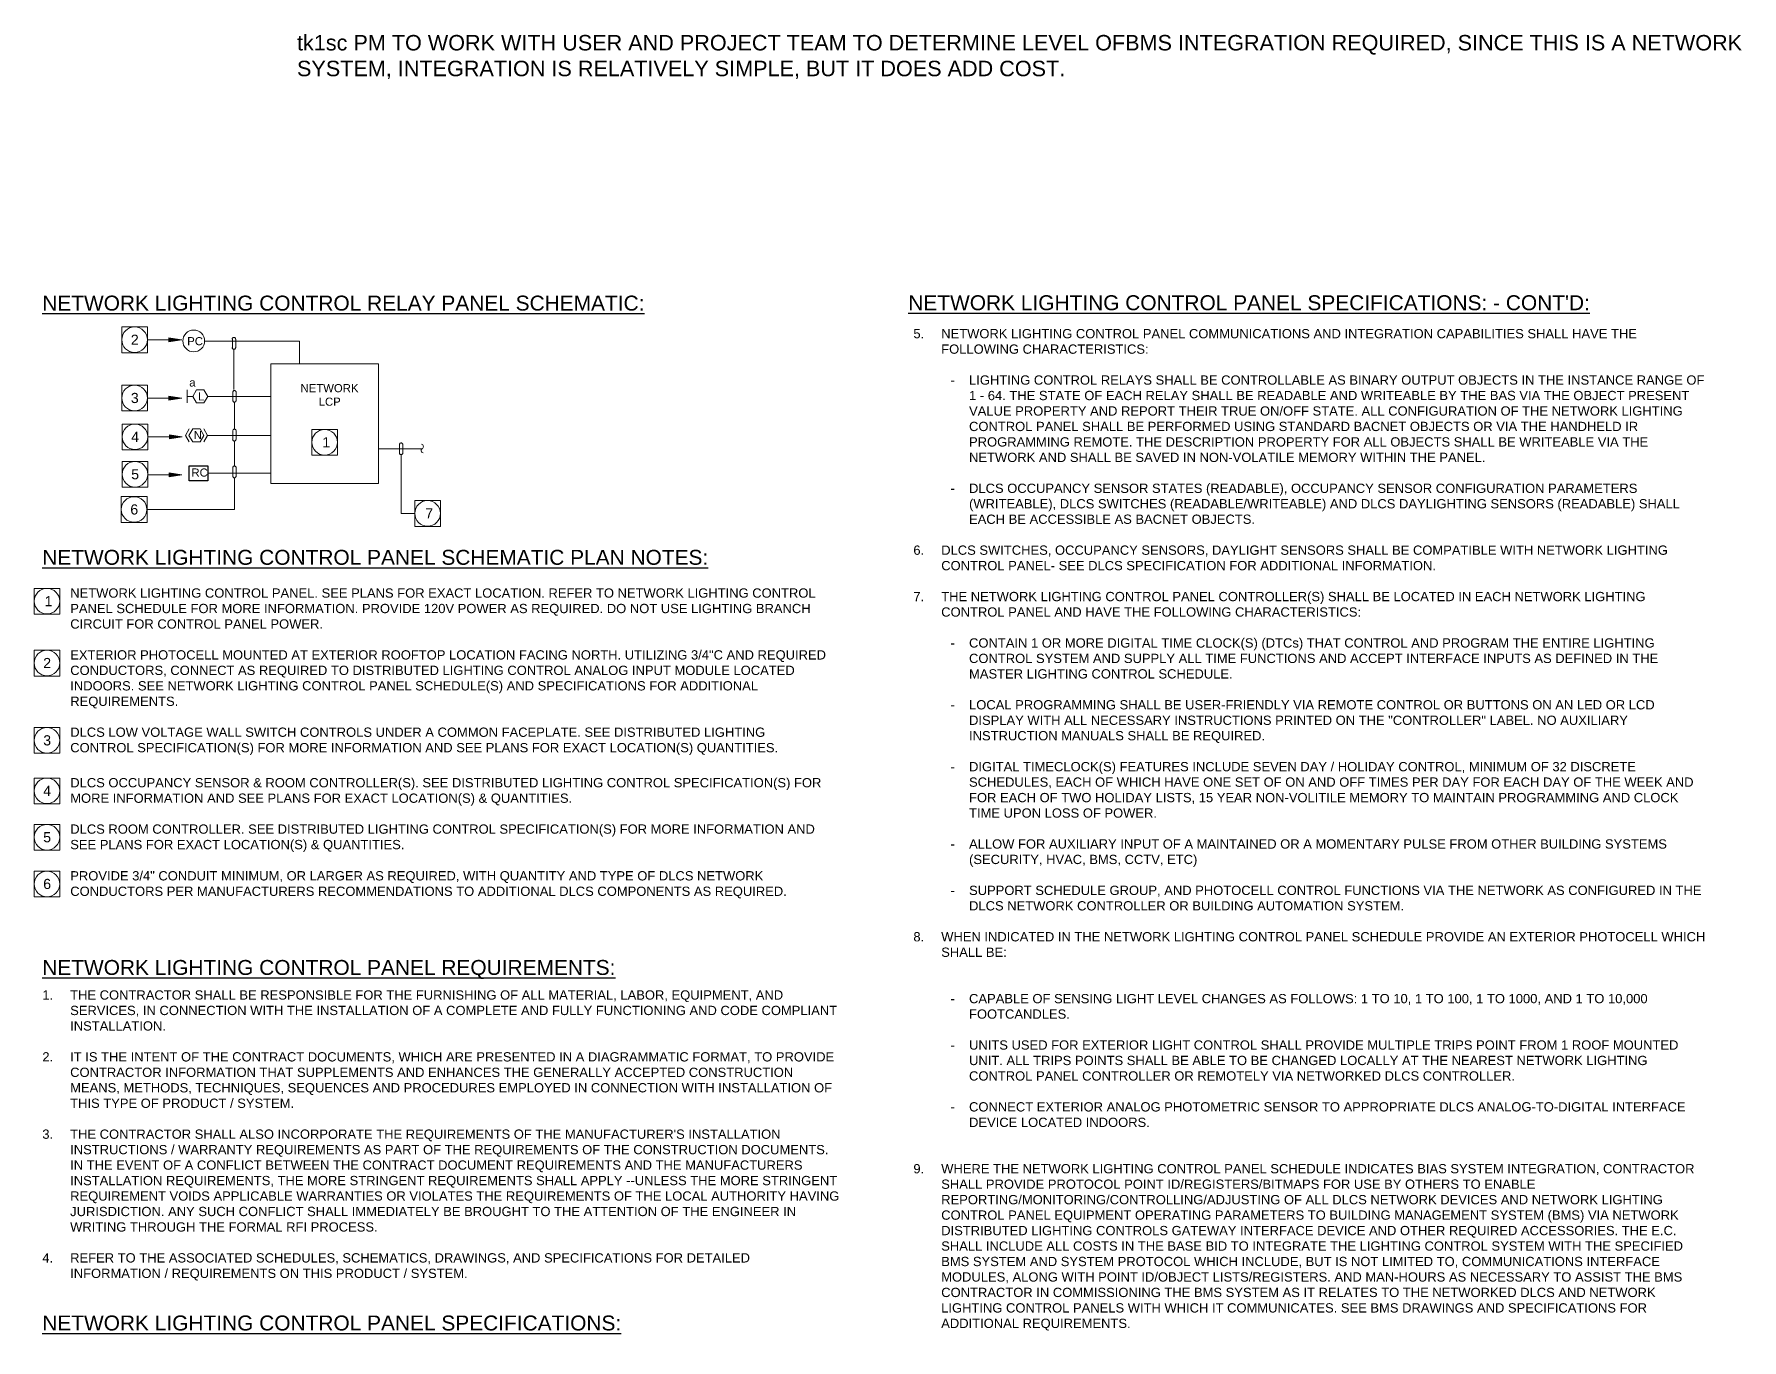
# Model space of a CAD drawing. Header units: millimetres. Extents: x 75 to 988, y 53 to 741.
# Drawn here: x 75 to 495.7, y 411.6 to 733.4 of the extents above; entities that cross this region are included whole.
import ezdxf

# ---------------------------------------------------------------- set-up
doc = ezdxf.new("R2010")
doc.units = ezdxf.units.MM
for name, color, linetype in [('0E-LITE-COND', 7, 'Continuous'), ('0E-LITE-DEVC', 7, 'Continuous'), ('0E-LITE-DEVC-WALL', 7, 'Continuous'), ('0E-LITE-TEXT', 7, 'Continuous'), ('0E-SGNL-DEVC', 7, 'Continuous')]:
    doc.layers.add(name, color=color, linetype=linetype)

msp = doc.modelspace()

# ---------------------------------------------------------------- hatches: boundary and pattern name
h = msp.add_hatch(color=7)
h.paths.add_polyline_path([(111.39, 658.06), (109.78, 657.8), (109.78, 658.27)])
h.paths.add_polyline_path([(109.78, 657.8), (109.78, 658.27), (108.22, 657.59)])
h.paths.add_polyline_path([(109.78, 658.27), (108.22, 657.59), (108.22, 658.52)])
h = msp.add_hatch(color=7)
h.paths.add_polyline_path([(111.39, 643.71), (109.78, 643.45), (109.78, 643.92)])
h.paths.add_polyline_path([(109.78, 643.45), (109.78, 643.92), (108.22, 643.2)])
h.paths.add_polyline_path([(109.78, 643.92), (108.22, 643.2), (108.22, 644.17)])
h = msp.add_hatch(color=7)
h.paths.add_polyline_path([(111.48, 634.14), (109.91, 633.93), (109.91, 634.39)])
h.paths.add_polyline_path([(109.91, 633.93), (109.91, 634.39), (108.35, 633.67)])
h.paths.add_polyline_path([(109.91, 634.39), (108.35, 633.67), (108.35, 634.65)])
h = msp.add_hatch(color=7)
h.paths.add_polyline_path([(111.44, 624.78), (109.87, 624.57), (109.87, 625.04)])
h.paths.add_polyline_path([(109.87, 624.57), (109.87, 625.04), (108.3, 624.32)])
h.paths.add_polyline_path([(109.87, 625.04), (108.3, 624.32), (108.3, 625.29)])

# ---------------------------------------------------------------- linework, layer by layer
at = {"color": 7, "lineweight": 0}
for points in [[(108.22, 658.06), (104.45, 658.06), (102.97, 658.06)], [(124.64, 658.24), (124.63, 658.35), (124.59, 658.45), (124.53, 658.53), (124.44, 658.6), (124.35, 658.64), (124.24, 658.65), (124.14, 658.64), (124.04, 658.6), (123.95, 658.53), (123.89, 658.45), (123.85, 658.35), (123.84, 658.24)], [(123.88, 656.11), (123.88, 658.18)], [(124.69, 658.18), (124.69, 656.11)], [(123.84, 656.14), (123.85, 656.03), (123.89, 655.93), (123.95, 655.85), (124.04, 655.78), (124.14, 655.74), (124.24, 655.73), (124.35, 655.74), (124.44, 655.78), (124.53, 655.85), (124.59, 655.93), (124.63, 656.03), (124.64, 656.14)], [(124.26, 655.73), (124.26, 654.63)], [(124.26, 654.63), (124.26, 649.46), (124.26, 645.78)], [(108.22, 643.71), (104.45, 643.71), (102.97, 643.71)], [(124.77, 645.16), (124.76, 645.27), (124.72, 645.36), (124.66, 645.45), (124.57, 645.51), (124.47, 645.56), (124.37, 645.57), (124.26, 645.56), (124.17, 645.51), (124.08, 645.45), (124.02, 645.36), (123.98, 645.27), (123.97, 645.16)], [(123.97, 643.07), (123.97, 645.15)], [(124.77, 645.15), (124.77, 643.07)], [(123.97, 643.1), (123.98, 642.99), (124.02, 642.9), (124.08, 642.81), (124.17, 642.75), (124.26, 642.7), (124.37, 642.69), (124.47, 642.7), (124.57, 642.75), (124.66, 642.81), (124.72, 642.9), (124.76, 642.99), (124.77, 643.1)], [(124.39, 642.65), (124.39, 641.55)], [(124.39, 641.55), (124.39, 636.38), (124.39, 636)], [(124.77, 635.64), (124.76, 635.74), (124.72, 635.84), (124.66, 635.92), (124.57, 635.99), (124.47, 636.03), (124.37, 636.04), (124.26, 636.03), (124.17, 635.99), (124.08, 635.92), (124.02, 635.84), (123.98, 635.74), (123.97, 635.64)], [(123.97, 633.5), (123.97, 635.58)], [(124.77, 635.58), (124.77, 633.5)], [(108.3, 634.14), (104.54, 634.14), (103.05, 634.14)], [(123.92, 633.53), (123.94, 633.43), (123.98, 633.33), (124.04, 633.24), (124.12, 633.18), (124.22, 633.14), (124.33, 633.12), (124.43, 633.14), (124.53, 633.18), (124.61, 633.24), (124.68, 633.33), (124.72, 633.42), (124.73, 633.53)], [(124.35, 633.12), (124.35, 632.02)], [(124.35, 632.02), (124.35, 627.03), (124.35, 626.94)], [(165.83, 632.25), (165.82, 632.36), (165.78, 632.45), (165.72, 632.54), (165.63, 632.6), (165.54, 632.64), (165.43, 632.66), (165.33, 632.64), (165.23, 632.6), (165.14, 632.54), (165.08, 632.45), (165.04, 632.36), (165.03, 632.25)], [(165.07, 630.16), (165.07, 632.23)], [(165.88, 632.23), (165.88, 630.16)], [(124.77, 626.53), (124.76, 626.64), (124.72, 626.74), (124.66, 626.82), (124.57, 626.89), (124.47, 626.93), (124.37, 626.94), (124.26, 626.93), (124.17, 626.89), (124.08, 626.82), (124.02, 626.74), (123.98, 626.64), (123.97, 626.53)], [(165.03, 630.19), (165.04, 630.08), (165.08, 629.98), (165.14, 629.9), (165.23, 629.83), (165.33, 629.79), (165.43, 629.78), (165.54, 629.79), (165.63, 629.83), (165.72, 629.9), (165.78, 629.98), (165.82, 630.08), (165.83, 630.19)], [(165.45, 629.74), (165.45, 628.68)], [(165.45, 628.68), (165.45, 615.26), (168.8, 615.26)], [(124.39, 622.92), (124.39, 616.23), (102.84, 616.23)], [(108.26, 624.78), (104.49, 624.78), (103.01, 624.78)], [(123.97, 624.47), (123.98, 624.37), (124.02, 624.27), (124.08, 624.18), (124.17, 624.12), (124.26, 624.08), (124.37, 624.06), (124.47, 624.08), (124.57, 624.12), (124.66, 624.18), (124.72, 624.27), (124.76, 624.37), (124.77, 624.47)], [(124.01, 624.44), (124.01, 626.52)], [(124.39, 624.02), (124.39, 622.92)], [(124.81, 626.52), (124.81, 624.44)]]:
    msp.add_lwpolyline(points, dxfattribs=at)
for points in [[(109.78, 658.27), (108.22, 657.59), (108.22, 658.52)], [(109.78, 657.8), (109.78, 658.27), (108.22, 657.59)], [(111.39, 658.06), (109.78, 657.8), (109.78, 658.27)], [(109.78, 643.92), (108.22, 643.2), (108.22, 644.17)], [(109.78, 643.45), (109.78, 643.92), (108.22, 643.2)], [(111.39, 643.71), (109.78, 643.45), (109.78, 643.92)], [(109.91, 634.39), (108.35, 633.67), (108.35, 634.65)], [(109.91, 633.93), (109.91, 634.39), (108.35, 633.67)], [(111.48, 634.14), (109.91, 633.93), (109.91, 634.39)], [(109.87, 625.04), (108.3, 624.32), (108.3, 625.29)], [(109.87, 624.57), (109.87, 625.04), (108.3, 624.32)], [(111.44, 624.78), (109.87, 624.57), (109.87, 625.04)]]:
    msp.add_lwpolyline(points, close=True, dxfattribs=at)
msp.add_lwpolyline([(113.18, 627.03), (117.79, 627.03), (117.79, 623.34), (113.18, 623.34)], close=True)
at = {"layer": '0E-LITE-COND', "color": 7, "lineweight": 0}
for points in [[(140.39, 652.17), (140.39, 657.76), (117.02, 657.76)], [(117.79, 644.13), (133.41, 644.13)], [(117.79, 634.52), (133.41, 634.52)], [(159.82, 631.22), (170.66, 631.22)], [(170.63, 631.26), (170.5, 631.14), (170.41, 630.99), (170.37, 630.82), (170.38, 630.65), (170.44, 630.48), (170.55, 630.35), (170.7, 630.25), (170.87, 630.21)], [(170.65, 631.26), (170.78, 631.38), (170.87, 631.52), (170.91, 631.68), (170.9, 631.85), (170.85, 632.01), (170.75, 632.15), (170.62, 632.25), (170.46, 632.31)], [(117.79, 625.21), (133.41, 625.21)]]:
    msp.add_lwpolyline(points, dxfattribs=at)
at = {"layer": '0E-LITE-DEVC', "color": 7, "lineweight": 0}
for points in [[(133.36, 652.17), (133.36, 622.62), (159.82, 622.62), (159.82, 652.17)], [(113.17, 634.52), (114.1, 632.95), (115.92, 632.95), (116.85, 634.52), (115.92, 636.13), (114.1, 636.13)]]:
    msp.add_lwpolyline(points, close=True, dxfattribs=at)
for points in [[(113.21, 632.95), (112.28, 634.52), (113.21, 636.13)], [(117.7, 634.52), (116.81, 636.13)], [(116.81, 632.95), (117.7, 634.52)]]:
    msp.add_lwpolyline(points, dxfattribs=at)
at = {"layer": '0E-LITE-DEVC-WALL', "color": 7, "lineweight": 0}
for points in [[(112.71, 645.7), (112.71, 642.56)], [(114.1, 644.13), (112.71, 644.13)]]:
    msp.add_lwpolyline(points, dxfattribs=at)
msp.add_lwpolyline([(114.1, 644.13), (115.03, 642.56), (116.85, 642.56), (117.79, 644.13), (116.85, 645.74), (115.03, 645.74)], close=True, dxfattribs=at)
at = {"layer": '0E-LITE-TEXT', "color": 7, "lineweight": 0}
for points in [[(102.97, 661.23), (102.97, 654.88), (96.62, 654.88), (96.62, 661.23)], [(102.97, 646.88), (102.97, 640.53), (96.62, 640.53), (96.62, 646.88)], [(103.05, 637.31), (103.05, 630.96), (96.7, 630.96), (96.7, 637.31)], [(149.79, 635.96), (149.79, 629.61), (143.44, 629.61), (143.44, 635.96)], [(103.05, 628.09), (103.05, 621.74), (96.7, 621.74), (96.7, 628.09)], [(102.84, 619.41), (102.84, 613.06), (96.49, 613.06), (96.49, 619.41)], [(175.15, 618.43), (175.15, 612.08), (168.8, 612.08), (168.8, 618.43)], [(81.38, 596.8), (81.38, 590.45), (75.03, 590.45), (75.03, 596.8)], [(81.38, 581.56), (81.38, 575.21), (75.03, 575.21), (75.03, 581.56)], [(81.38, 562.51), (81.38, 556.16), (75.03, 556.16), (75.03, 562.51)], [(81.38, 550.06), (81.38, 543.71), (75.03, 543.71), (75.03, 550.06)], [(81.38, 538.63), (81.38, 532.28), (75.03, 532.28), (75.03, 538.63)], [(81.38, 527.12), (81.38, 520.77), (75.03, 520.77), (75.03, 527.12)]]:
    msp.add_lwpolyline(points, close=True, dxfattribs=at)
for centre in [(99.77, 658.08), (99.77, 643.73), (99.86, 634.16), (146.59, 632.81), (99.86, 624.93), (99.65, 616.25), (171.95, 615.28), (78.18, 593.65), (78.18, 578.41), (78.18, 559.36), (78.18, 546.91), (78.18, 535.48), (78.18, 523.96)]:
    msp.add_circle(centre, 3.15, dxfattribs=at)
at = {"layer": '0E-SGNL-DEVC', "color": 7, "lineweight": 0}
msp.add_circle((114.34, 657.78), 2.69, dxfattribs=at)

# ---------------------------------------------------------------- texts
at = {"attachment_point": 1}
for s, width, heights, insert, char_height in [('{\\fArial|b0|i0|c0|p34;tk1sc PM TO WORK WITH USER AND PROJECT TEAM TO DETERMINE LEVEL OFBMS INTEGRATION REQUIRED, SINCE THIS IS A NETWORK SYSTEM, INTEGRATION IS RELATIVELY SIMPLE, BUT IT DOES ADD COST. }', 375.3857, [16.32], (139.78, 733.18), 3.81), ('{\\fArial|b0|i0|c0|p34;\\LNETWORK LIGHTING CONTROL RELAY PANEL SCHEMATIC:}', 198.6571, [0], (77.02, 668.95), 3.683), ("{\\fArial|b0|i0|c0|p34;\\LNETWORK LIGHTING CONTROL PANEL SPECIFICATIONS: - CONT'D:}", 200.9451, [0], (290.38, 669.04), 3.683), ('\\pi-6.858,l6.858,t6.858;{\\fArial|b0|i0|c0|p34;5.^INETWORK LIGHTING CONTROL PANEL COMMUNICATIONS AND INTEGRATION CAPABILITIES SHALL HAVE THE FOLLOWING CHARACTERISTICS:\\P\\pi0,l0,tz;\\P\\pi-4.572,l13.716,t13.716;-^ILIGHTING CONTROL RELAYS SHALL BE CONTROLLABLE AS BINARY OUTPUT OBJECTS IN THE INSTANCE RANGE OF \\P\\pi0,t9.144;1 - 64. THE STATE OF EACH RELAY SHALL BE READABLE AND WRITEABLE BY THE BAS VIA THE OBJECT PRESENT \\PVALUE PROPERTY AND REPORT THEIR TRUE ON/OFF STATE. ALL CONFIGURATION OF THE NETWORK LIGHTING \\PCONTROL PANEL SHALL BE PERFORMED USING STANDARD BACNET OBJECTS OR VIA THE HANDHELD IR \\PPROGRAMMING REMOTE. THE DESCRIPTION PROPERTY FOR ALL OBJECTS SHALL BE WRITEABLE VIA THE \\PNETWORK AND SHALL BE SAVED IN NON-VOLATILE MEMORY WITHIN THE PANEL. \\P\\pl0,tz;\\P\\pi-4.572,l13.716,t13.716;-^IDLCS OCCUPANCY SENSOR STATES (READABLE), OCCUPANCY SENSOR CONFIGURATION PARAMETERS \\P\\pi0,t9.144;(WRITEABLE), DLCS SWITCHES (READABLE/WRITEABLE) AND DLCS DAYLIGHTING SENSORS (READABLE) SHALL \\PEACH BE ACCESSIBLE AS BACNET OBJECTS. \\P\\pl0,tz;\\P\\pi-6.858,l6.858,t6.858;6.^IDLCS SWITCHES, OCCUPANCY SENSORS, DAYLIGHT SENSORS SHALL BE COMPATIBLE WITH NETWORK LIGHTING CONTROL PANEL- SEE DLCS SPECIFICATION FOR ADDITIONAL INFORMATION.\\P\\pi0,l0,tz;\\P\\pi-6.858,l6.858,t6.858;7.^ITHE NETWORK LIGHTING CONTROL PANEL CONTROLLER(S) SHALL BE LOCATED IN EACH NETWORK LIGHTING CONTROL PANEL AND HAVE THE FOLLOWING CHARACTERISTICS:\\P\\pi0,l0,tz;\\P\\pi-4.572,l13.716,t13.716;-^ICONTAIN 1 OR MORE DIGITAL TIME CLOCK(S) (DTCs) THAT CONTROL AND PROGRAM THE ENTIRE LIGHTING \\P\\pi0,t9.144;CONTROL SYSTEM AND SUPPLY ALL TIME FUNCTIONS AND ACCEPT INTERFACE INPUTS AS DEFINED IN THE \\PMASTER LIGHTING CONTROL SCHEDULE.\\P\\pl0,tz;\\P\\pi-4.572,l13.716,t13.716;-^ILOCAL PROGRAMMING SHALL BE USER-FRIENDLY VIA REMOTE CONTROL OR BUTTONS ON AN LED OR LCD \\P\\pi0,t9.144;DISPLAY WITH ALL NECESSARY INSTRUCTIONS PRINTED ON THE "CONTROLLER" LABEL. NO AUXILIARY \\PINSTRUCTION MANUALS SHALL BE REQUIRED. \\P\\pl0,tz;\\P\\pi-4.572,l13.716,t13.716;-^IDIGITAL TIMECLOCK(S) FEATURES INCLUDE SEVEN DAY / HOLIDAY CONTROL, MINIMUM OF 32 DISCRETE \\P\\pi0,t9.144;SCHEDULES, EACH OF WHICH HAVE ONE SET OF ON AND OFF TIMES PER DAY FOR EACH DAY OF THE WEEK AND \\PFOR EACH OF TWO HOLIDAY LISTS, 15 YEAR NON-VOLITILE MEMORY TO MAINTAIN PROGRAMMING AND CLOCK \\PTIME UPON LOSS OF POWER. \\P\\pl0,tz;\\P\\pi-4.572,l13.716,t13.716;-^IALLOW FOR AUXILIARY INPUT OF A MAINTAINED OR A MOMENTARY PULSE FROM OTHER BUILDING SYSTEMS \\P\\pi0,t9.144;(SECURITY, HVAC, BMS, CCTV, ETC)\\P\\pl0,tz;\\P\\pi-4.572,l13.716,t13.716;-^ISUPPORT SCHEDULE GROUP, AND PHOTOCELL CONTROL FUNCTIONS VIA THE NETWORK AS CONFIGURED IN THE \\P\\pi0,t9.144;DLCS NETWORK CONTROLLER OR BUILDING AUTOMATION SYSTEM.\\P\\pl0,tz;^I\\P\\pi-6.858,l6.858,t6.858;8.^IWHEN INDICATED IN THE NETWORK LIGHTING CONTROL PANEL SCHEDULE PROVIDE AN EXTERIOR PHOTOCELL WHICH SHALL BE:\\P\\pi0,l0,tz;\\P\\P\\pi-4.572,l13.716,t13.716;-^ICAPABLE OF SENSING LIGHT LEVEL CHANGES AS FOLLOWS: 1 TO 10, 1 TO 100, 1 TO 1000, AND 1 TO 10,000 \\P\\pi0,t9.144;FOOTCANDLES.\\P\\pl0,tz;\\P\\pi-4.572,l13.716,t13.716;-^IUNITS USED FOR EXTERIOR LIGHT CONTROL SHALL PROVIDE MULTIPLE TRIPS POINT FROM 1 ROOF MOUNTED \\P\\pi0,t9.144;UNIT. ALL TRIPS POINTS SHALL BE ABLE TO BE CHANGED LOCALLY AT THE NEAREST NETWORK LIGHTING \\PCONTROL PANEL CONTROLLER OR REMOTELY VIA NETWORKED DLCS CONTROLLER.\\P\\pl0,tz;\\P\\pi-4.572,l13.716,t13.716;-^ICONNECT EXTERIOR ANALOG PHOTOMETRIC SENSOR TO APPROPRIATE DLCS ANALOG-TO-DIGITAL INTERFACE \\P\\pi0,t9.144;DEVICE LOCATED INDOORS. \\P\\pl0,tz;\\P\\P\\pi-6.858,l6.858,t6.858;9.^IWHERE THE NETWORK LIGHTING CONTROL PANEL SCHEDULE INDICATES BIAS SYSTEM INTEGRATION, CONTRACTOR SHALL PROVIDE PROTOCOL POINT ID/REGISTERS/BITMAPS FOR USE BY OTHERS TO ENABLE REPORTING/MONITORING/CONTROLLING/ADJUSTING OF ALL DLCS NETWORK DEVICES AND NETWORK LIGHTING CONTROL PANEL EQUIPMENT OPERATING PARAMETERS TO BUILDING MANAGEMENT SYSTEM (BMS) VIA NETWORK DISTRIBUTED LIGHTING CONTROLS GATEWAY INTERFACE DEVICE AND OTHER REQUIRED ACCESSORIES. THE E.C. SHALL INCLUDE ALL COSTS IN THE BASE BID TO INTEGRATE THE LIGHTING CONTROL SYSTEM WITH THE SPECIFIED BMS SYSTEM AND SYSTEM PROTOCOL WHICH INCLUDE, BUT IS NOT LIMITED TO, COMMUNICATIONS INTERFACE MODULES, ALONG WITH POINT ID/OBJECT LISTS/REGISTERS. AND MAN-HOURS AS NECESSARY TO ASSIST THE BMS CONTRACTOR IN COMMISSIONING THE BMS SYSTEM AS IT RELATES TO THE NETWORKED DLCS AND NETWORK LIGHTING CONTROL PANELS WITH WHICH IT COMMUNICATES. SEE BMS DRAWINGS AND SPECIFICATIONS FOR ADDITIONAL REQUIREMENTS.\\P\\pi0,l0,tz;\\P\\pi-6.858,l6.858,t6.858;10.^IWHEN THE NETWORK LIGHTING CONTROL PANEL SCHEDULE(S) INDICATES A "NETWORK INTERFACE" OPTION, PROVIDE ONE OR MORE OF THE FOLLOWING: \\P\\pi0,l0,tz;\\P\\pi-4.572,l13.716,t13.716;-^I"NETWORK" INTERFACE OPTION SHALL ALLOW THE NETWORK LIGHTING CONTROL PANEL TO COMMUNICATE OVER \\P\\pi0,t9.144;THE DLCS MS/TP NETWORK AS A PART OF THE DLCS.\\P\\pl0,tz;\\P\\pi-4.572,l13.716,t13.716;-^I"INTERCONNECT" INTERFACE OPTION SHALL ALLOW THE NETWORK LIGHTING CONTROL PANEL TO COMMUNICATE \\P\\pi0,t9.144;OVER THE LOCAL DLCS NETWORK.\\P\\pl0,tz;\\P\\pi-6.858,l6.858,t6.858;11.^INETWORK LIGHTING CONTROL PANELS SHALL BE PROGRAMMED / APPROVED BY A MANUFACTURER\'S REPRESENTATIVE. MANUFACTURER\'S REPRESENTATIVE SHALL PROVIDE TRAINING ON FEATURES OF THE SYSTEM AND SHALL VERIFY THAT THE PANEL(S) IS COMMUNICATING WITH THE BUILDING AUTOMATION SYSTEM, WHERE REQUIRED, INSTRUCTIONS SHALL BE BY THE MANUFACTURER\'S REPRESENTATIVE IN THE PRESENCE OF THE OWNER. SET-UP. COMMISSIONING OF THE NETWORK LIGHTING CONTROL PANEL, AND OWNER INSTRUCTION INCLUDES: \\P\\pi0,l0,tz;\\P\\pi-4.572,l13.716,t13.716;-^ICONFIRMATION OF ENTIRE SYSTEM OPERATION AND COMMUNICATION TO EACH DEVICE.\\P-^ICONFIRMATION OF OPERATION OF INDIVIDUAL RELAYS, SWITCHES, OCCUPANCY SENSORS AND DAYLIGHT \\P\\pi0,t9.144;SENSORS.\\P\\pi-4.572,t13.716;-^ICONFIRMATION OF SYSTEM PROGRAMMING, PHOTOCELL SETTINGS, OVERRIDE SETTINGS. ETC.\\P-^IPROVIDE TRAINING TO COVER INSTALLATION, MAINTENANCE, TROUBLESHOOTING, PROGRAMMING. AND REPAIR \\P\\pi0,t9.144;AND OPERATION OF THE LIGHTING CONTROL SYSTEM.\\P\\pl0,tz;^I\\P\\pi-6.858,l6.858,t6.858;12.^ICOMPLY WITH APPLICABLE ENERGY CODE LIGHTING CONTROL SYSTEM ACCEPTANCE REQUIREMENTS TO INCLUDE VERIFICATION THAT LIGHTING CONTROLS WERE INSTALLED AND CALIBRATED CORRECTLY. THESE TESTS MAY REQUIRE THAT A RESPONSIBLE PARTY CERTIFY THAT CONTROLS ARE INSTALLED AND CALIBRATED PROPERLY. THIS SHALL BE THE INSTALLING CONTRACTOR\'S RESPONSIBILITY. \\P\\pi0,l0,tz;\\P\\pi-6.858,l6.858,t6.858;13.^ISHOP DRAWINGS FOR EACH NETWORK LIGHTING CONTROL PANEL SHALL BE SUBMITTED AS PART OF THE DLCS SUBMITTAL PER THE GENERAL SPECIFICATION REQUIREMENTS SHOWING ALL COMPONENTS, WIRING CONFIGURATIONS AND PROGRAMMING SCHEDULES. SUBMITTALS SHALL BE MADE SPECIFIC TO THE PROJECT - GENERIC SUBMITTALS SHALL BE REJECTED. \\P\\pi0,l0,tz;\\P\\pi-6.858,l6.858,t6.858;14.^ITHE NETWORK LIGHTING CONTROL SYSTEM SHALL BE MANUFACTURED BY THE DLCS MANUFACTURER (WATTSTOPPER OR EQUAL SYSTEM BY N-LIGHT). \\P\\pi0,l0,tz;\\P\\P\\P\\P\\P\\P\\P\\P\\P\\P\\P\\P\\P\\P\\P\\P\\P^I}', 196.0213, [559.48], (291.63, 660.72), 2.286), ('{\\fArial|b0|i0|c0|p34;\\LNETWORK LIGHTING CONTROL PANEL SCHEMATIC PLAN NOTES:}', 198.6571, [0], (77.02, 606.3), 3.683), ('{\\fArial|b0|i0|c0|p34;NETWORK LIGHTING CONTROL PANEL. SEE PLANS FOR EXACT LOCATION. REFER TO NETWORK LIGHTING CONTROL PANEL SCHEDULE FOR MORE INFORMATION. PROVIDE 120V POWER AS REQUIRED. DO NOT USE LIGHTING BRANCH CIRCUIT FOR CONTROL PANEL POWER.}', 186.5493, [0], (83.92, 596.8), 2.286), ('{\\fArial|b0|i0|c0|p34;EXTERIOR PHOTOCELL MOUNTED AT EXTERIOR ROOFTOP LOCATION FACING NORTH. UTILIZING 3/4"C AND REQUIRED CONDUCTORS, CONNECT AS REQUIRED TO DISTRIBUTED LIGHTING CONTROL ANALOG INPUT MODULE LOCATED INDOORS. SEE NETWORK LIGHTING CONTROL PANEL SCHEDULE(S) AND SPECIFICATIONS FOR ADDITIONAL REQUIREMENTS.}', 186.5493, [0], (83.92, 581.56), 2.286), ('{\\fArial|b0|i0|c0|p34;DLCS LOW VOLTAGE WALL SWITCH CONTROLS UNDER A COMMON FACEPLATE. SEE DISTRIBUTED LIGHTING CONTROL SPECIFICATION(S) FOR MORE INFORMATION AND SEE PLANS FOR EXACT LOCATION(S) QUANTITIES.}', 186.5493, [0], (83.92, 562.51), 2.286), ('{\\fArial|b0|i0|c0|p34;DLCS OCCUPANCY SENSOR & ROOM CONTROLLER(S). SEE DISTRIBUTED LIGHTING CONTROL SPECIFICATION(S) FOR MORE INFORMATION AND SEE PLANS FOR EXACT LOCATION(S) & QUANTITIES.}', 186.5493, [0], (83.92, 550.06), 2.286), ('{\\fArial|b0|i0|c0|p34;DLCS ROOM CONTROLLER. SEE DISTRIBUTED LIGHTING CONTROL SPECIFICATION(S) FOR MORE INFORMATION AND SEE PLANS FOR EXACT LOCATION(S) & QUANTITIES.}', 186.5493, [0], (83.92, 538.63), 2.286), ('{\\fArial|b0|i0|c0|p34;PROVIDE 3/4" CONDUIT MINIMUM, OR LARGER AS REQUIRED, WITH QUANTITY AND TYPE OF DLCS NETWORK CONDUCTORS PER MANUFACTURERS RECOMMENDATIONS TO ADDITIONAL DLCS COMPONENTS AS REQUIRED.}', 186.5493, [0], (83.92, 527.12), 2.286), ('{\\fArial|b0|i0|c0|p34;\\LNETWORK LIGHTING CONTROL PANEL REQUIREMENTS:}', 156.7464, [0], (77.02, 505.23), 3.683), ("\\pi-6.858,l6.858,t6.858;{\\fArial|b0|i0|c0|p34;1.^ITHE CONTRACTOR SHALL BE RESPONSIBLE FOR THE FURNISHING OF ALL MATERIAL, LABOR, EQUIPMENT, AND SERVICES, IN CONNECTION WITH THE INSTALLATION OF A COMPLETE AND FULLY FUNCTIONING AND CODE COMPLIANT INSTALLATION.\\P\\P2.^IIT IS THE INTENT OF THE CONTRACT DOCUMENTS, WHICH ARE PRESENTED IN A DIAGRAMMATIC FORMAT, TO PROVIDE CONTRACTOR INFORMATION THAT SUPPLEMENTS AND ENHANCES THE GENERALLY ACCEPTED CONSTRUCTION MEANS, METHODS, TECHNIQUES, SEQUENCES AND PROCEDURES EMPLOYED IN CONNECTION WITH INSTALLATION OF THIS TYPE OF PRODUCT / SYSTEM.\\P\\P3.^ITHE CONTRACTOR SHALL ALSO INCORPORATE THE REQUIREMENTS OF THE MANUFACTURER'S INSTALLATION INSTRUCTIONS / WARRANTY REQUIREMENTS AS PART OF THE REQUIREMENTS OF THE CONSTRUCTION DOCUMENTS. IN THE EVENT OF A CONFLICT BETWEEN THE CONTRACT DOCUMENT REQUIREMENTS AND THE MANUFACTURERS INSTALLATION REQUIREMENTS, THE MORE STRINGENT REQUIREMENTS SHALL APPLY --UNLESS THE MORE STRINGENT REQUIREMENT VOIDS APPLICABLE WARRANTIES OR VIOLATES THE REQUIREMENTS OF THE LOCAL AUTHORITY HAVING JURISDICTION. ANY SUCH CONFLICT SHALL IMMEDIATELY BE BROUGHT TO THE ATTENTION OF THE ENGINEER IN WRITING THROUGH THE FORMAL RFI PROCESS.\\P\\P4.^IREFER TO THE ASSOCIATED SCHEDULES, SCHEMATICS, DRAWINGS, AND SPECIFICATIONS FOR DETAILED INFORMATION / REQUIREMENTS ON THIS PRODUCT / SYSTEM.}", 196.0213, [0], (77.04, 497.75), 2.286), ('{\\fArial|b0|i0|c0|p34;\\LNETWORK LIGHTING CONTROL PANEL SPECIFICATIONS:}', 156.7464, [0], (77.02, 417.62), 3.683)]:
    msp.add_mtext_dynamic_manual_height_columns(s, width=width, gutter_width=107.54, heights=heights, dxfattribs=dict(at, insert=insert, char_height=char_height))
for s, insert, char_height, width in [('{\\fArial|b0|i0|c0|p34;2}', (98.85, 659.33), 2.5, 1.6667), ('{\\fArial|b0|i0|c0|p34;PC}', (112.74, 658.72), 2, 3.3333), ('{\\fArial|b0|i0|c0|p34;a}', (113.24, 648.55), 2, 1.3333), ('{\\fArial|b0|i0|c0|p34;3 }', (98.85, 644.98), 2.5, 1.6667), ('{\\fArial|b0|i0|c0|p34;L}', (115.39, 645.11), 2, 14), ('\\pi-0.030696;{\\fArial|b0|i0|c0|p34;NETWORK \\P\\pi4.4454;LCP}', (140.68, 647.15), 2, 14), ('{\\fArial|b0|i0|c0|p34;4}', (98.94, 635.41), 2.5, 1.6667), ('{\\fArial|b0|i0|c0|p34;N}', (114.33, 635.61), 2, 14), ('{\\fArial|b0|i0|c0|p34;1}', (146.02, 634.06), 2.5, 1.6667), ('{\\fArial|b0|i0|c0|p34;5}', (98.94, 626.18), 2.5, 1.6667), ('{\\fArial|b0|i0|c0|p34;RC}', (113.78, 626.35), 2, 14), ('{\\fArial|b0|i0|c0|p34;6}', (98.72, 617.51), 2.5, 1.6667), ('{\\fArial|b0|i0|c0|p34;7}', (171.38, 616.53), 2.5, 1.6667), ('{\\fArial|b0|i0|c0|p34;1}', (77.61, 594.9), 2.5, 1.6667), ('{\\fArial|b0|i0|c0|p34;2}', (77.26, 579.66), 2.5, 1.6667), ('{\\fArial|b0|i0|c0|p34;3 }', (77.26, 560.61), 2.5, 1.6667), ('{\\fArial|b0|i0|c0|p34;4}', (77.26, 548.16), 2.5, 1.6667), ('{\\fArial|b0|i0|c0|p34;5}', (77.26, 536.73), 2.5, 1.6667), ('{\\fArial|b0|i0|c0|p34;6}', (77.26, 525.22), 2.5, 1.6667)]:
    msp.add_mtext(s, dxfattribs=dict(at, insert=insert, char_height=char_height, width=width))

doc.saveas('drawing.dxf')
